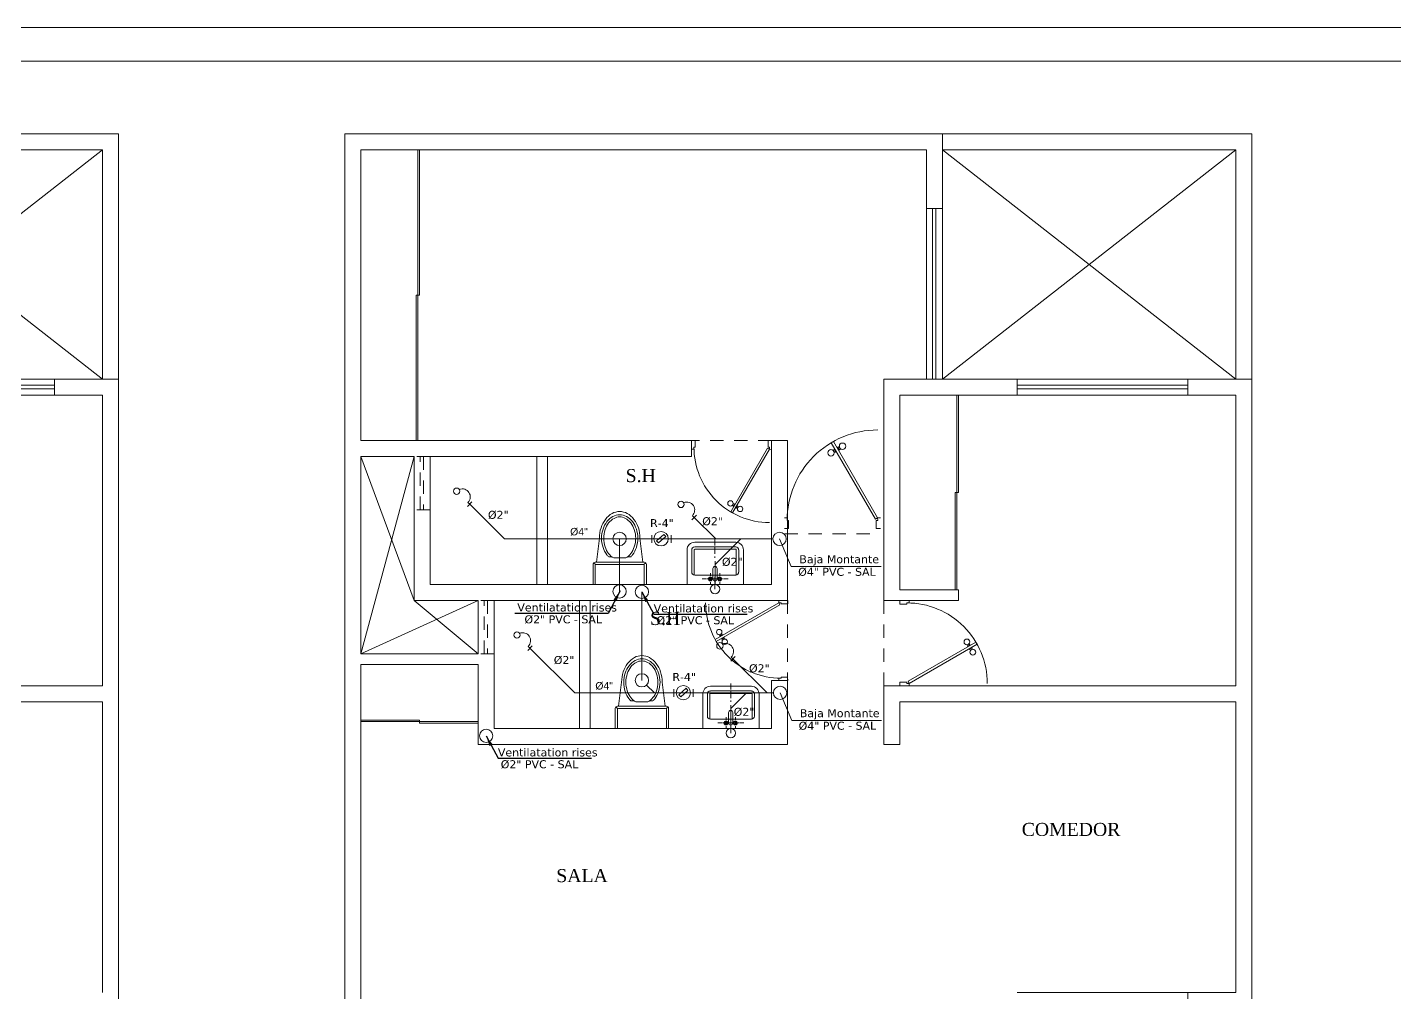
# Model space of a CAD drawing. Header units: millimetres. Extents: x -59 to 123, y 54 to 155.
# Drawn here: x 54.71 to 67.52, y 145.44 to 154.49 of the extents above; entities that cross this region are included whole.
import ezdxf

# ---------------------------------------------------------------- set-up
doc = ezdxf.new("R2010")
doc.units = ezdxf.units.MM
for name, pattern in [('ACAD_ISO04W100', [30.5, 24, -3, 0.5, -3]), ('CONTINUA', [0]), ('DASHDOT', [25.4, 12.7, -6.35, 0, -6.35]), ('DASHDOTX2', [50.8, 25.4, -12.7, 0, -12.7]), ('HIDDEN2', [0.1875, 0.125, -0.0625])]:
    doc.linetypes.add(name, pattern=pattern)
doc.layers.get('0').update_dxf_attribs({"lineweight": 9})
doc.layers.get('Defpoints').update_dxf_attribs({"lineweight": 0})
for name, color, linetype in [('A-PROY', 8, 'HIDDEN2'), ('A-TEX 010', 7, 'Continuous'), ('TEXTO', 2, 'Continuous')]:
    doc.layers.add(name, color=color, linetype=linetype)
for name, color, linetype, lineweight in [('desague', 4, 'Continuous', 60), ('DET-CORTE', 86, 'Continuous', 50), ('HP-Mobiliario', 251, 'Continuous', 0), ('mobiliario', 7, 'Continuous', 0), ('murobajo', 7, 'Continuous', 30), ('MUROS', 7, 'Continuous', 80), ('pluma1', 1, 'Continuous', 9), ('pluma2', 4, 'Continuous', 20), ('pluma3', 13, 'Continuous', 30), ('PUERTAS', 7, 'Continuous', 9), ('SANITARIOS', 7, 'Continuous', 5), ('TUB.AGUA', 7, 'DASHDOTX2', 40), ('VENTANA BAJA', 150, 'Continuous', 20), ('VIDRIO', 7, 'Continuous', 5)]:
    doc.layers.add(name, color=color, linetype=linetype, lineweight=lineweight)
doc.styles.add('120', font='Swis721 LtEx BT Light.ttf', dxfattribs={"height": 0.12})
doc.styles.add('ROMANS', font='ROMANS.SHX', dxfattribs={"width": 1.35, "height": 0.29})
doc.styles.add('style4', font='verdanab.ttf', dxfattribs={"height": 0.1})
doc.styles.add('textcosan', font='verdana.ttf', dxfattribs={"height": 0.1})
doc.dimstyles.new('dimension horizontal', dxfattribs={"dimtxt": 0.08, "dimasz": 0.1, "dimexe": 0.15, "dimexo": 0.3, "dimgap": 0.01, "dimtad": 2, "dimtih": 1, "dimtoh": 1, "dimzin": 1, "dimtxsty": 'style4', "dimblk": 'ARCHTICK', "dimcen": 0.08, "dimadec": 0, "dimazin": 0, "dimtfac": 1, "dimtmove": 0, "dimatfit": 3, "dimfxl": 1, "dimarcsym": 0})

# ---------------------------------------------------------------- blocks, each defined once
blk = doc.blocks.new('A$C767E48EC')
at = {"layer": 'mobiliario', "lineweight": 0, "ltscale": 0.3}
for p, q in [((5.6, 18.85), (8.35, 16.7)), ((8.35, 18.85), (5.6, 16.7))]:
    blk.add_line(p, q, dxfattribs=at)
at = {"layer": 'murobajo', "lineweight": 0}
for p, q in [((5.6, 19), (8.5, 19)), ((8.5, 16.7), (8.5, 19)), ((8.35, 18.85), (5.6, 18.85)), ((8.35, 16.7), (8.35, 18.85)), ((6.3, 16.7), (7.9, 16.7)), ((6.3, 16.55), (7.9, 16.55))]:
    blk.add_line(p, q, dxfattribs=at)
at = {"layer": 'MUROS', "lineweight": 0}
for p, q in [((7.9, 16.7), (8.5, 16.7)), ((8.5, 10.8), (8.5, 16.7)), ((8.35, 10.95), (8.35, 13.675))]:
    blk.add_line(p, q, dxfattribs=at)
at = {"layer": 'MUROS', "linetype": 'CONTINUA', "lineweight": 0}
for p, q in [((7.9, 16.55), (7.9, 16.7)), ((7.9, 16.55), (8.35, 16.55)), ((8.35, 13.825), (8.35, 16.55)), ((5.05, 13.825), (8.35, 13.825)), ((5.05, 13.675), (8.35, 13.675))]:
    blk.add_line(p, q, dxfattribs=at)
at = {"layer": 'VENTANA BAJA', "lineweight": 0}
for p, q in [((6.3, 16.643), (7.9, 16.643)), ((6.3, 16.61), (7.9, 16.61))]:
    blk.add_line(p, q, dxfattribs=at)
blk = doc.blocks.new('rf67')
at = {"layer": 'PUERTAS', "ltscale": 0.01}
for p, q in [((2984.409, 394.824), (2984.426, 394.825)), ((2984.425, 394.83), (2984.431, 394.83)), ((2984.427, 394.796), (2984.425, 394.83)), ((2984.462, 394.831), (2984.457, 394.831)), ((2984.464, 394.797), (2984.462, 394.831)), ((2984.479, 394.827), (2984.463, 394.826)), ((2984.48, 394.803), (2984.464, 394.802)), ((2984.41, 394.8), (2984.427, 394.801)), ((2984.427, 394.796), (2984.433, 394.796)), ((2984.464, 394.797), (2984.458, 394.797))]:
    blk.add_line(p, q, dxfattribs=at)
at = {"layer": 'PUERTAS', "ltscale": 0.075}
for p, q in [((2984.454, 394.896), (2984.429, 394.895)), ((2984.458, 394.069), (2984.429, 394.895)), ((2984.483, 394.07), (2984.454, 394.896)), ((2983.733, 394.439), (2983.698, 394.374)), ((2983.711, 394.48), (2983.733, 394.468)), ((2983.733, 394.468), (2983.722, 394.445)), ((2983.722, 394.445), (2983.733, 394.439)), ((2983.664, 394.391), (2983.698, 394.374)), ((2984.46, 394.053), (2984.425, 393.987)), ((2984.483, 394.07), (2984.458, 394.069)), ((2984.472, 394.047), (2984.46, 394.053)), ((2984.483, 394.07), (2984.472, 394.047)), ((2984.506, 394.058), (2984.483, 394.07)), ((2984.459, 393.969), (2984.425, 393.987))]:
    blk.add_line(p, q, dxfattribs=at)
at = {"layer": 'PUERTAS', "ltscale": 0.01}
for centre in [(2984.382, 394.812), (2984.507, 394.816)]:
    blk.add_circle(centre, 0.0302, dxfattribs=at)
blk.add_arc((2984.471, 394.048), 0.848, 61.9779, 152.0448, dxfattribs=at)
blk = doc.blocks.new('A$C16406C30')
at = {"layer": 'HP-Mobiliario'}
for p, q in [((0.189, 0.5), (0, 0.5)), ((0.179, 0.48), (0, 0.48)), ((0.203, 0.494), (0.186, 0.477)), ((0.189, 0.03), (0.189, 0.47)), ((0.209, 0.02), (0.209, 0.48)), ((0.209, 0.468), (0.434, 0.44)), ((0.249, 0.194), (0.249, 0.306)), ((0.259, 0.322), (0.259, 0.353)), ((0.259, 0.147), (0.259, 0.178)), ((0, 0.02), (0.179, 0.02)), ((0, 0), (0.189, 0)), ((0.203, 0.006), (0.186, 0.023)), ((0.209, 0.032), (0.434, 0.06))]:
    blk.add_line(p, q, dxfattribs=at)
for points in [[(0.249, 0.306, -0.100268), (0.29, 0.354, -0.08725), (0.353, 0.387, -0.077598), (0.434, 0.4, -0.077598), (0.514, 0.387, -0.08725), (0.577, 0.354, -0.105601), (0.62, 0.303, -0.12364), (0.634, 0.25, -0.12364), (0.62, 0.197, -0.105601), (0.577, 0.146, -0.08725), (0.514, 0.113, -0.077598), (0.434, 0.1, -0.077598)], [(0.259, 0.353, -0.0362), (0.278, 0.37, -0.08725), (0.347, 0.406, -0.077598), (0.434, 0.42, -0.077598), (0.52, 0.406, -0.08725), (0.589, 0.37, -0.105601), (0.638, 0.313, -0.12364), (0.654, 0.25, -0.12364), (0.638, 0.187, -0.105601), (0.589, 0.13, -0.08725), (0.52, 0.094, -0.077598), (0.434, 0.08, -0.077598)], [(0.434, 0.44, -0.076393), (0.532, 0.425, -0.086437), (0.61, 0.384, -0.105872), (0.666, 0.32, -0.125404), (0.684, 0.25, -0.125404), (0.666, 0.18, -0.105872), (0.61, 0.116, -0.086437), (0.532, 0.075, -0.076393), (0.434, 0.06, -0.076393)], [(0.434, 0.1, -0.077598), (0.353, 0.113, -0.08725), (0.29, 0.146, -0.100268), (0.249, 0.194, -0.12364)], [(0.434, 0.08, -0.077598), (0.347, 0.094, -0.08725), (0.278, 0.13, -0.0362), (0.259, 0.147, -0.12364)]]:
    blk.add_lwpolyline(points, format="xyb", dxfattribs=at)
for centre, radius, start, end in [((0.179, 0.47), 0.01, 0, 90), ((0.189, 0.48), 0.02, 0, 90), ((0.179, 0.03), 0.01, 270, 0), ((0.189, 0.02), 0.02, 270, 0)]:
    blk.add_arc(centre, radius, start, end, dxfattribs=at)
blk = doc.blocks.new('LAV-5')
for p, q in [((-0.264, 0), (-0.264, -0.324)), ((0, 0), (-0.264, 0)), ((-0.045, -0.022), (-0.045, 0.001)), ((-0.002, -0.008), (-0.002, 0.043)), ((0.264, 0), (0, 0)), ((0.042, -0.022), (0.042, 0.001)), ((0.264, -0.324), (0.264, 0)), ((-0.22, -0.116), (-0.22, -0.324)), ((-0.198, -0.089), (-0.198, -0.324)), ((-0.192, -0.088), (0.192, -0.088)), ((-0.085, -0.053), (-0.123, -0.053)), ((-0.07, -0.053), (-0.078, -0.053)), ((-0.026, -0.053), (-0.064, -0.053)), ((-0.045, -0.043), (-0.045, -0.031)), ((-0.045, -0.073), (-0.045, -0.043)), ((-0.045, -0.081), (-0.045, -0.106)), ((-0.002, -0.053), (-0.021, -0.053)), ((-0.021, -0.15), (-0.021, -0.053)), ((-0.002, -0.053), (-0.017, -0.053)), ((-0.002, -0.028), (-0.002, -0.02)), ((-0.002, -0.028), (-0.002, -0.02)), ((-0.002, -0.073), (-0.002, -0.041)), ((-0.002, -0.073), (-0.002, -0.041)), ((-0.002, -0.053), (0.018, -0.053)), ((-0.002, -0.053), (0.014, -0.053)), ((-0.001, -0.086), (-0.001, -0.124)), ((0.018, -0.053), (0.018, -0.15)), ((0.023, -0.053), (0.061, -0.053)), ((0.042, -0.043), (0.042, -0.031)), ((0.042, -0.073), (0.042, -0.043)), ((0.042, -0.081), (0.042, -0.106)), ((0.067, -0.053), (0.075, -0.053)), ((0.082, -0.053), (0.12, -0.053)), ((0.198, -0.324), (0.198, -0.089)), ((0.22, -0.324), (0.22, -0.116)), ((-0.002, -0.249), (-0.002, -0.262)), ((-0.001, -0.133), (-0.001, -0.145)), ((-0.001, -0.154), (-0.001, -0.22)), ((-0.192, -0.33), (0.192, -0.33)), ((-0.192, -0.352), (0.192, -0.352)), ((-0.002, -0.286), (-0.002, -0.351)), ((-0.002, -0.329), (-0.002, -0.347)), ((-0.002, -0.365), (-0.002, -0.422)), ((-0.192, -0.396), (0.192, -0.396))]:
    blk.add_line(p, q)
for centre, radius in [((-0.045, -0.053), 0.0188), ((-0.045, -0.053), 0.0137), ((0.042, -0.053), 0.0188), ((0.042, -0.053), 0.0137)]:
    blk.add_circle(centre, radius)
for centre, radius, start, end in [((-0.192, -0.116), 0.0278, 90, 180), ((-0.002, -0.053), 0.0197, 90, 180), ((-0.002, -0.053), 0.0197, 0, 90), ((0.192, -0.116), 0.0278, 0, 90), ((-0.002, -0.15), 0.0197, 180, 270), ((-0.002, -0.15), 0.0197, 270, 0), ((-0.192, -0.324), 0.0718, 180, 270), ((-0.192, -0.324), 0.0278, 180, 270), ((-0.192, -0.324), 0.00583, 180, 270), ((0.192, -0.324), 0.0718, 270, 0), ((0.192, -0.324), 0.0278, 270, 0), ((0.192, -0.324), 0.00583, 270, 0)]:
    blk.add_arc(centre, radius, start, end)
blk = doc.blocks.new('A$C334534CC')
at = {"lineweight": 0}
for p, q in [((1.8, 15.975), (1.8, 14.775)), ((1.9, 15.975), (1.9, 14.775)), ((2.2, 13.425), (2.2, 14.625)), ((2.3, 13.425), (2.3, 14.625))]:
    blk.add_line(p, q, dxfattribs=at)
at = {"layer": 'A-PROY', "lineweight": 0}
for p, q in [((4, 16.125), (3.25, 16.125)), ((0.8, 15.975), (0.65, 15.975)), ((0.8, 15.975), (0.65, 15.975)), ((0.705, 15.475), (0.705, 15.975)), ((0.736, 15.975), (0.736, 15.475)), ((0.8, 15.475), (0.65, 15.475)), ((4.119, 15.25), (5.019, 15.25)), ((1.4, 14.625), (1.25, 14.625)), ((1.4, 14.625), (1.25, 14.625)), ((1.305, 14.125), (1.305, 14.625)), ((1.336, 14.625), (1.336, 14.125)), ((4.15, 14.625), (4.15, 13.875)), ((5.05, 14.625), (5.05, 13.825)), ((1.4, 14.125), (1.25, 14.125))]:
    blk.add_line(p, q, dxfattribs=at)
at = {"layer": 'HP-Mobiliario', "lineweight": 0}
blk.add_line((0.75, 16.125), (0.15, 16.125), dxfattribs=at)
at = {"layer": 'mobiliario', "lineweight": 0, "ltscale": 0.3}
for p, q in [((5.6, 18.85), (8.35, 16.7)), ((8.35, 18.85), (5.6, 16.7)), ((0.65, 14.625), (0.15, 15.975)), ((0.65, 15.975), (0.15, 14.125)), ((1.25, 14.625), (0.15, 14.125)), ((0.65, 14.625), (1.25, 14.125))]:
    blk.add_line(p, q, dxfattribs=at)
at = {"layer": 'murobajo', "lineweight": 0}
for p, q in [((5.6, 19), (8.5, 19)), ((8.5, 16.7), (8.5, 19)), ((8.35, 18.85), (5.6, 18.85)), ((8.35, 16.7), (8.35, 18.85)), ((5.45, 16.7), (5.45, 18.3)), ((5.6, 16.7), (5.6, 18.3)), ((6.3, 16.7), (7.9, 16.7)), ((6.3, 16.55), (7.9, 16.55)), ((6.3, 10.95), (7.9, 10.95))]:
    blk.add_line(p, q, dxfattribs=at)
at = {"layer": 'MUROS', "lineweight": 0}
for p, q in [((5.6, 19), (0, 19)), ((0, 19), (0, 3.575)), ((5.6, 18.3), (5.6, 19)), ((5.45, 18.85), (0.15, 18.85)), ((0.15, 18.85), (0.15, 16.125)), ((5.45, 18.3), (5.45, 18.85)), ((5.45, 18.3), (5.6, 18.3)), ((5.05, 16.7), (5.05, 14.625)), ((5.05, 16.7), (6.3, 16.7)), ((5.05, 16.7), (5.05, 14.625)), ((6.3, 16.7), (6.3, 16.55)), ((7.9, 16.7), (8.5, 16.7)), ((8.5, 10.8), (8.5, 16.7)), ((5.2, 16.55), (5.2, 14.725)), ((5.2, 16.55), (6.3, 16.55)), ((0.15, 16.125), (3.25, 16.125)), ((3.25, 16.125), (3.25, 15.975)), ((4, 16.125), (4.15, 16.125)), ((4, 16.125), (4, 14.775)), ((4.15, 16.125), (4.15, 14.625)), ((0.15, 15.975), (0.15, 15.5)), ((0.15, 15.975), (0.65, 15.975)), ((0.8, 15.975), (3.25, 15.975)), ((0.8, 14.775), (4, 14.775)), ((0.65, 14.625), (1.25, 14.625)), ((1.4, 14.625), (4.15, 14.625)), ((1.4, 14.625), (4.15, 14.625)), ((1.4, 13.425), (1.4, 14.625)), ((1.25, 13.275), (1.25, 14.025)), ((4, 13.875), (4, 13.425)), ((5.05, 13.825), (5.05, 13.275)), ((8.35, 10.95), (8.35, 13.675)), ((1.4, 13.425), (4, 13.425)), ((1.25, 13.275), (4.15, 13.275))]:
    blk.add_line(p, q, dxfattribs=at)
at = {"layer": 'MUROS', "linetype": 'CONTINUA', "lineweight": 0}
for p, q in [((7.9, 16.55), (7.9, 16.7)), ((7.9, 16.55), (8.35, 16.55)), ((8.35, 13.825), (8.35, 16.55)), ((0.15, 15.975), (0.15, 14.125)), ((0.65, 15.975), (0.65, 14.625)), ((0.8, 15.975), (0.8, 14.775)), ((1.25, 14.125), (1.25, 14.625)), ((5.05, 14.625), (5.75, 14.625)), ((5.75, 14.725), (5.2, 14.725)), ((5.75, 14.625), (5.75, 14.725)), ((1.25, 14.125), (0.15, 14.125)), ((0.15, 14.025), (0.15, 9.225)), ((1.25, 14.025), (0.15, 14.025)), ((4.15, 13.875), (4, 13.875)), ((4.15, 13.875), (4.15, 13.275)), ((5.05, 13.825), (8.35, 13.825)), ((5.2, 13.675), (8.35, 13.675)), ((5.2, 13.275), (5.2, 13.675)), ((5.05, 13.275), (5.2, 13.275)), ((7.9, 10.8), (7.9, 10.95)), ((7.9, 10.95), (8.35, 10.95))]:
    blk.add_line(p, q, dxfattribs=at)
at = {"layer": 'VENTANA BAJA', "lineweight": 0}
for p, q in [((5.507, 16.7), (5.507, 18.3)), ((5.54, 16.7), (5.54, 18.3)), ((6.3, 16.643), (7.9, 16.643)), ((6.3, 16.61), (7.9, 16.61))]:
    blk.add_line(p, q, dxfattribs=at)
at = {"layer": 'VIDRIO', "lineweight": 0}
for p, q in [((0.685, 18.85), (0.685, 16.125)), ((0.7, 17.488), (0.7, 18.85)), ((0.685, 17.488), (0.67, 17.488)), ((0.67, 16.125), (0.67, 17.488)), ((0.7, 17.488), (0.685, 17.488)), ((5.735, 16.55), (5.735, 14.725)), ((5.75, 15.638), (5.75, 16.55)), ((5.735, 15.638), (5.72, 15.638)), ((5.72, 14.725), (5.72, 15.638)), ((5.75, 15.638), (5.735, 15.638)), ((0.15, 13.505), (0.7, 13.505)), ((1.25, 13.49), (0.15, 13.49)), ((0.7, 13.49), (0.7, 13.505)), ((0.7, 13.475), (0.7, 13.49)), ((0.7, 13.475), (1.25, 13.475))]:
    blk.add_line(p, q, dxfattribs=at)
at = {"layer": 'HP-Mobiliario', "lineweight": 0, "rotation": 90}
blk.add_blockref('A$C16406C30', (2.826, 14.775), dxfattribs=at)
at = {"layer": 'HP-Mobiliario', "lineweight": 0, "xscale": -1, "rotation": 270}
blk.add_blockref('A$C16406C30', (2.534, 13.425), dxfattribs=at)
at = {"layer": 'PUERTAS', "lineweight": 0}
for p, xscale, yscale, zscale, rotation in [((-2038.586, 1472.505), -0.8333333333377142, 0.8333333333377142, 0.8333333333377142, 152.0308016876202), ((1460.53, -2027.961), 0.8333333333377142, 0.8333333333377142, 0.8333333333377142, 117.9691983123798), ((-1548.271, 2192.584), 0.8888888888884962, 0.8888888888884962, 0.8888888888884962, 297.9691983123797)]:
    blk.add_blockref('rf67', p, dxfattribs=dict(at, xscale=xscale, yscale=yscale, zscale=zscale, rotation=rotation))
at = {"layer": 'PUERTAS', "lineweight": 0, "rotation": 27.96919831237964}
blk.add_blockref('rf67', (-2446.084, -1732.355), dxfattribs=at)
at = {"layer": 'SANITARIOS', "linetype": 'Continuous', "lineweight": 0, "xscale": -1, "rotation": 180}
for p in [(3.471, 14.775), (3.618, 13.425)]:
    blk.add_blockref('LAV-5', p, dxfattribs=at)
at = {"layer": 'A-TEX 010', "lineweight": 0, "char_height": 0.1224, "attachment_point": 2, "style": 'ROMANS'}
for s, insert in [('{\\fTimes New Roman|b0|i0|c0|p18;S.H}', (2.773, 15.857)), ('{\\fTimes New Roman|b0|i0|c0|p18;S.H}', (3.002, 14.518)), ('{\\fTimes New Roman|b0|i0|c0|p18;COMEDOR }', (6.806, 12.541)), ('{\\fTimes New Roman|b0|i0|c0|p18;SALA }', (2.223, 12.108))]:
    blk.add_mtext(s, dxfattribs=dict(at, insert=insert))
blk = doc.blocks.new('DSUMI')
at = {"layer": 'pluma1'}
for p, q in [((0, 0.03), (0, -0.03)), ((0.023, 0), (0, 0))]:
    blk.add_line(p, q, dxfattribs=at)
blk.add_circle((0.173, 0), 0.03, dxfattribs=at)
blk.add_arc((0.098, 0), 0.075, 180, 336.9261, dxfattribs=at)
blk = doc.blocks.new('A$C4F4652E4')
at = {"layer": 'pluma1'}
for p, q in [((0, 0.03), (0, 0.102)), ((0.181, 0.03), (0.181, 0.102))]:
    blk.add_line(p, q, dxfattribs=at)
at = {"layer": 'pluma1', "ltscale": 0.01}
blk.add_circle((0.088, 0.068), 0.0675, dxfattribs=at)
at = {"layer": 'pluma2', "ltscale": 0.01}
blk.add_lwpolyline([(0.046, 0.049), (0.113, 0.109), (0.131, 0.088), (0.063, 0.029)], close=True, dxfattribs=at)
blk = doc.blocks.new('_ArchTick')
at = {"color": 0, "linetype": 'ByBlock', "const_width": 0.15}
blk.add_lwpolyline([(-0.5, -0.5), (0.5, 0.5)], dxfattribs=at)

msp = doc.modelspace()

# ---------------------------------------------------------------- linework, layer by layer
at = {"layer": 'Defpoints', "lineweight": 5, "ltscale": 0.5}
msp.add_lwpolyline([(34.5836, 124.7036), (78.8336, 124.7036), (78.8336, 154.4862), (34.5836, 154.4862)], close=True, dxfattribs=at)
at = {"layer": 'desague', "linetype": 'CONTINUA', "lineweight": 5, "ltscale": 0.01}
for p, q in [((58.8528, 150.0165), (59.1785, 149.692)), ((60.956, 149.8934), (61.1582, 149.692)), ((61.1523, 149.4515), (61.3937, 149.692)), ((59.4181, 148.6686), (59.839, 148.2492)), ((61.3206, 148.5679), (61.6405, 148.2492)), ((60.5109, 148.3226), (60.5845, 148.2492)), ((61.2995, 148.1015), (61.4477, 148.2492))]:
    msp.add_line(p, q, dxfattribs=at)
at = {"layer": 'desague', "linetype": 'CONTINUA', "lineweight": 5}
for p, q in [((59.1785, 149.692), (61.6953, 149.692)), ((60.2581, 149.692), (60.2581, 149.2002)), ((61.152, 149.2656), (61.1523, 149.4515)), ((60.4669, 148.3664), (60.4669, 149.1958)), ((61.6998, 148.2492), (59.839, 148.2492)), ((61.2992, 147.9156), (61.2995, 148.1015))]:
    msp.add_line(p, q, dxfattribs=at)
at = {"layer": 'DET-CORTE', "lineweight": 5, "ltscale": 0.5}
msp.add_lwpolyline([(34.9016, 125.0215), (78.5157, 125.0215), (78.5157, 154.1682), (34.9016, 154.1682)], close=True, dxfattribs=at)
at = {"layer": 'pluma3', "lineweight": 5, "ltscale": 0.01}
for centre, radius in [((60.2581, 149.692), 0.0621), ((61.7574, 149.692), 0.0621), ((60.2581, 149.2002), 0.0621), ((60.4669, 149.1958), 0.0621), ((61.152, 149.2216), 0.044), ((60.4669, 148.3664), 0.0621), ((61.762, 148.2492), 0.0621), ((59.0072, 147.846), 0.0621), ((61.2991, 147.8716), 0.044)]:
    msp.add_circle(centre, radius, dxfattribs=at)
at = {"layer": 'TEXTO', "lineweight": 5}
for p, q in [((61.8671, 149.4335), (61.7574, 149.692)), ((62.7078, 149.4335), (61.8671, 149.4335)), ((61.8717, 147.9907), (61.762, 148.2492)), ((62.7124, 147.9907), (61.8717, 147.9907))]:
    msp.add_line(p, q, dxfattribs=at)

# ---------------------------------------------------------------- block references
at = {"layer": 'desague', "linetype": 'CONTINUA', "lineweight": 5}
for name, p in [('A$C767E48EC', (47.0623, 134.4896)), ('A$C334534CC', (57.6828, 134.4896)), ('A$C4F4652E4', (60.5586, 149.6256)), ('A$C4F4652E4', (60.7674, 148.1829))]:
    msp.add_blockref(name, p, dxfattribs=at)
at = {"layer": 'TUB.AGUA', "linetype": 'ACAD_ISO04W100', "lineweight": 5, "ltscale": 0.02}
for p, rotation in [((58.853, 150.0167), 135), ((60.956, 149.8934), 135.100396853699), ((59.4182, 148.6688), 135), ((61.3206, 148.5679), 135.100396853699)]:
    msp.add_blockref('DSUMI', p, dxfattribs=dict(at, rotation=rotation))

# ---------------------------------------------------------------- texts
at = {"layer": 'TEXTO', "lineweight": 5, "style": 'textcosan'}
for s, p in [('Ø2"', (59.0238, 149.8802)), (' R-4"', (60.5107, 149.8023)), ('Ø2"', (61.0319, 149.8201)), ('Baja Montante', (61.9423, 149.4639)), ('Ø2"', (61.2167, 149.4399)), ('Ø4" PVC - SAL', (61.9314, 149.3465)), ('Ventilatation rises', (59.2994, 149.0119)), ('Ventilatation rises', (60.577, 149.0034)), ('Ø2" PVC - SAL', (59.3664, 148.9008)), ('Ø2" PVC - SAL', (60.6037, 148.8923)), ('Ø2"', (59.6411, 148.5195)), ('Ø2"', (61.4706, 148.442)), (' R-4"', (60.7196, 148.3606)), ('Ø2"', (61.3273, 148.0341)), ('Baja Montante', (61.9469, 148.0211)), ('Ø4" PVC - SAL', (61.9359, 147.9037)), ('Ventilatation rises', (59.1173, 147.6537)), ('Ø2" PVC - SAL', (59.1439, 147.5425))]:
    msp.add_text(s, height=0.075, dxfattribs=at).set_placement(p)
at = {"layer": 'TEXTO', "linetype": 'DASHDOT', "lineweight": 5, "style": '120'}
for p in [(59.7946, 149.7251), (60.0303, 148.2805)]:
    msp.add_text('Ø4"', height=0.07, dxfattribs=at).set_placement(p)

# ---------------------------------------------------------------- leaders
at = {"layer": 'TEXTO', "lineweight": 5}
for points in [[(60.2627, 149.204), (60.1497, 148.9943), (59.2762, 148.9943)], [(60.4662, 149.1955), (60.5793, 148.9858), (61.4528, 148.9858)], [(59.0065, 147.8458), (59.1196, 147.6361), (59.993, 147.6361)]]:
    msp.add_leader(points, dimstyle='dimension horizontal', dxfattribs=at)

doc.saveas('drawing.dxf')
